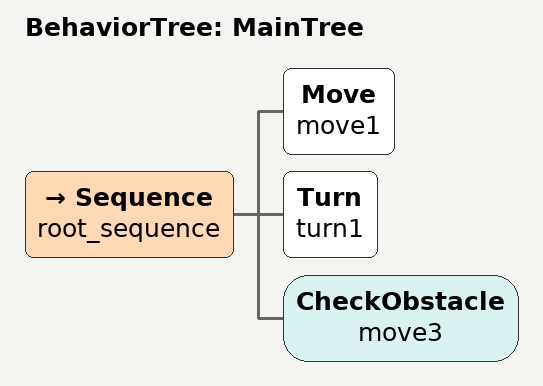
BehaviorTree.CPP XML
<root>
    <BehaviorTree ID="MainTree">
        <Sequence name="root_sequence">
            <Move name="move1" />
            <Turn name="turn1" />
            <CheckObstacle name="move3" />
        </Sequence>
    </BehaviorTree>
    <Code>
        <CheckObstacle>
            import py_trees
            # import HAL
            import random

            class CheckObstacle(py_trees.behaviour.Behaviour):

                def __init__(self, name: str = "CheckObstacle"):

                    """Configure the name of the behaviour."""
                    super().__init__(name)
                    self.logger.debug("%s.__init__()" % (self.__class__.__name__))

                def setup(self, **kwargs: int) -&gt; None:

                    """No delayed initialisation required for this example."""
                    self.logger.debug("%s.setup()" % (self.__class__.__name__))

                def initialise(self) -&gt; None:

                    """Reset a counter variable."""
                    self.logger.debug("%s.initialise()" % (self.__class__.__name__))
                    self.counter = 0

                def update(self) -&gt; py_trees.common.Status:

                    """Increment the counter and decide on a new status."""
                    number = random.randint(-10, 5)

                    if (number &gt;= -10 and number &lt; -9): new_status = py_trees.common.Status.SUCCESS
                    elif (number &gt; -9 and number &lt; 4): new_status = py_trees.common.Status.RUNNING
                    else: new_status = py_trees.common.Status.FAILURE

                    return new_status

                def terminate(self, new_status: py_trees.common.Status) -&gt; None:

                    """Nothing to clean up in this example."""

                    self.logger.debug(

                        "%s.terminate()[%s-&gt;%s]"

                        % (self.__class__.__name__, self.status, new_status)

                    )

        </CheckObstacle>
        <Move>
            import py_trees
            # import HAL

            class Move(py_trees.behaviour.Behaviour):

                def __init__(self, name: str = "Move"):

                    """Configure the name of the behaviour."""
                    super().__init__(name)
                    self.logger.debug("%s.__init__()" % (self.__class__.__name__))

                def setup(self, **kwargs: int) -&gt; None:

                    """No delayed initialisation required for this example."""
                    self.logger.debug("%s.setup()" % (self.__class__.__name__))

                def initialise(self) -&gt; None:

                    """Reset a counter variable."""
                    self.logger.debug("%s.initialise()" % (self.__class__.__name__))
                    self.counter = 0

                def update(self) -&gt; py_trees.common.Status:

                    """Increment the counter and decide on a new status."""
                    self.counter += 1

                    new_status = (py_trees.common.Status.SUCCESS if self.counter == 3 else py_trees.common.Status.RUNNING)

                    if new_status == py_trees.common.Status.SUCCESS: self.feedback_message = "Move finished"
                    else: self.feedback_message = "Moving"

                    return new_status

                def terminate(self, new_status: py_trees.common.Status) -&gt; None:

                    """Nothing to clean up in this example."""

                    self.logger.debug(

                        "%s.terminate()[%s-&gt;%s]"

                        % (self.__class__.__name__, self.status, new_status)

                    )
        </Move>
        <Turn>
            import py_trees
            # import HAL

            class Turn(py_trees.behaviour.Behaviour):

                def __init__(self, name: str = "Turn"):

                    """Configure the name of the behaviour."""
                    super().__init__(name)
                    self.logger.debug("%s.__init__()" % (self.__class__.__name__))

                def setup(self, **kwargs: int) -&gt; None:

                    """No delayed initialisation required for this example."""

                    self.logger.debug("%s.setup()" % (self.__class__.__name__))

                def initialise(self) -&gt; None:

                    """Reset a counter variable."""

                    self.logger.debug("%s.initialise()" % (self.__class__.__name__))
                    self.counter = 0

                def update(self) -&gt; py_trees.common.Status:

                    """Increment the counter and decide on a new status."""

                    self.counter += 1

                    new_status = (py_trees.common.Status.SUCCESS if self.counter == 3 else py_trees.common.Status.RUNNING)

                    if new_status == py_trees.common.Status.SUCCESS: self.feedback_message = "Turn finished"
                    else: self.feedback_message = "Turning"

                    return new_status

                def terminate(self, new_status: py_trees.common.Status) -&gt; None:

                    """Nothing to clean up in this example."""

                    self.logger.debug(

                        "%s.terminate()[%s-&gt;%s]"

                        % (self.__class__.__name__, self.status, new_status)

                    )

        </Turn>
    </Code>
</root>
